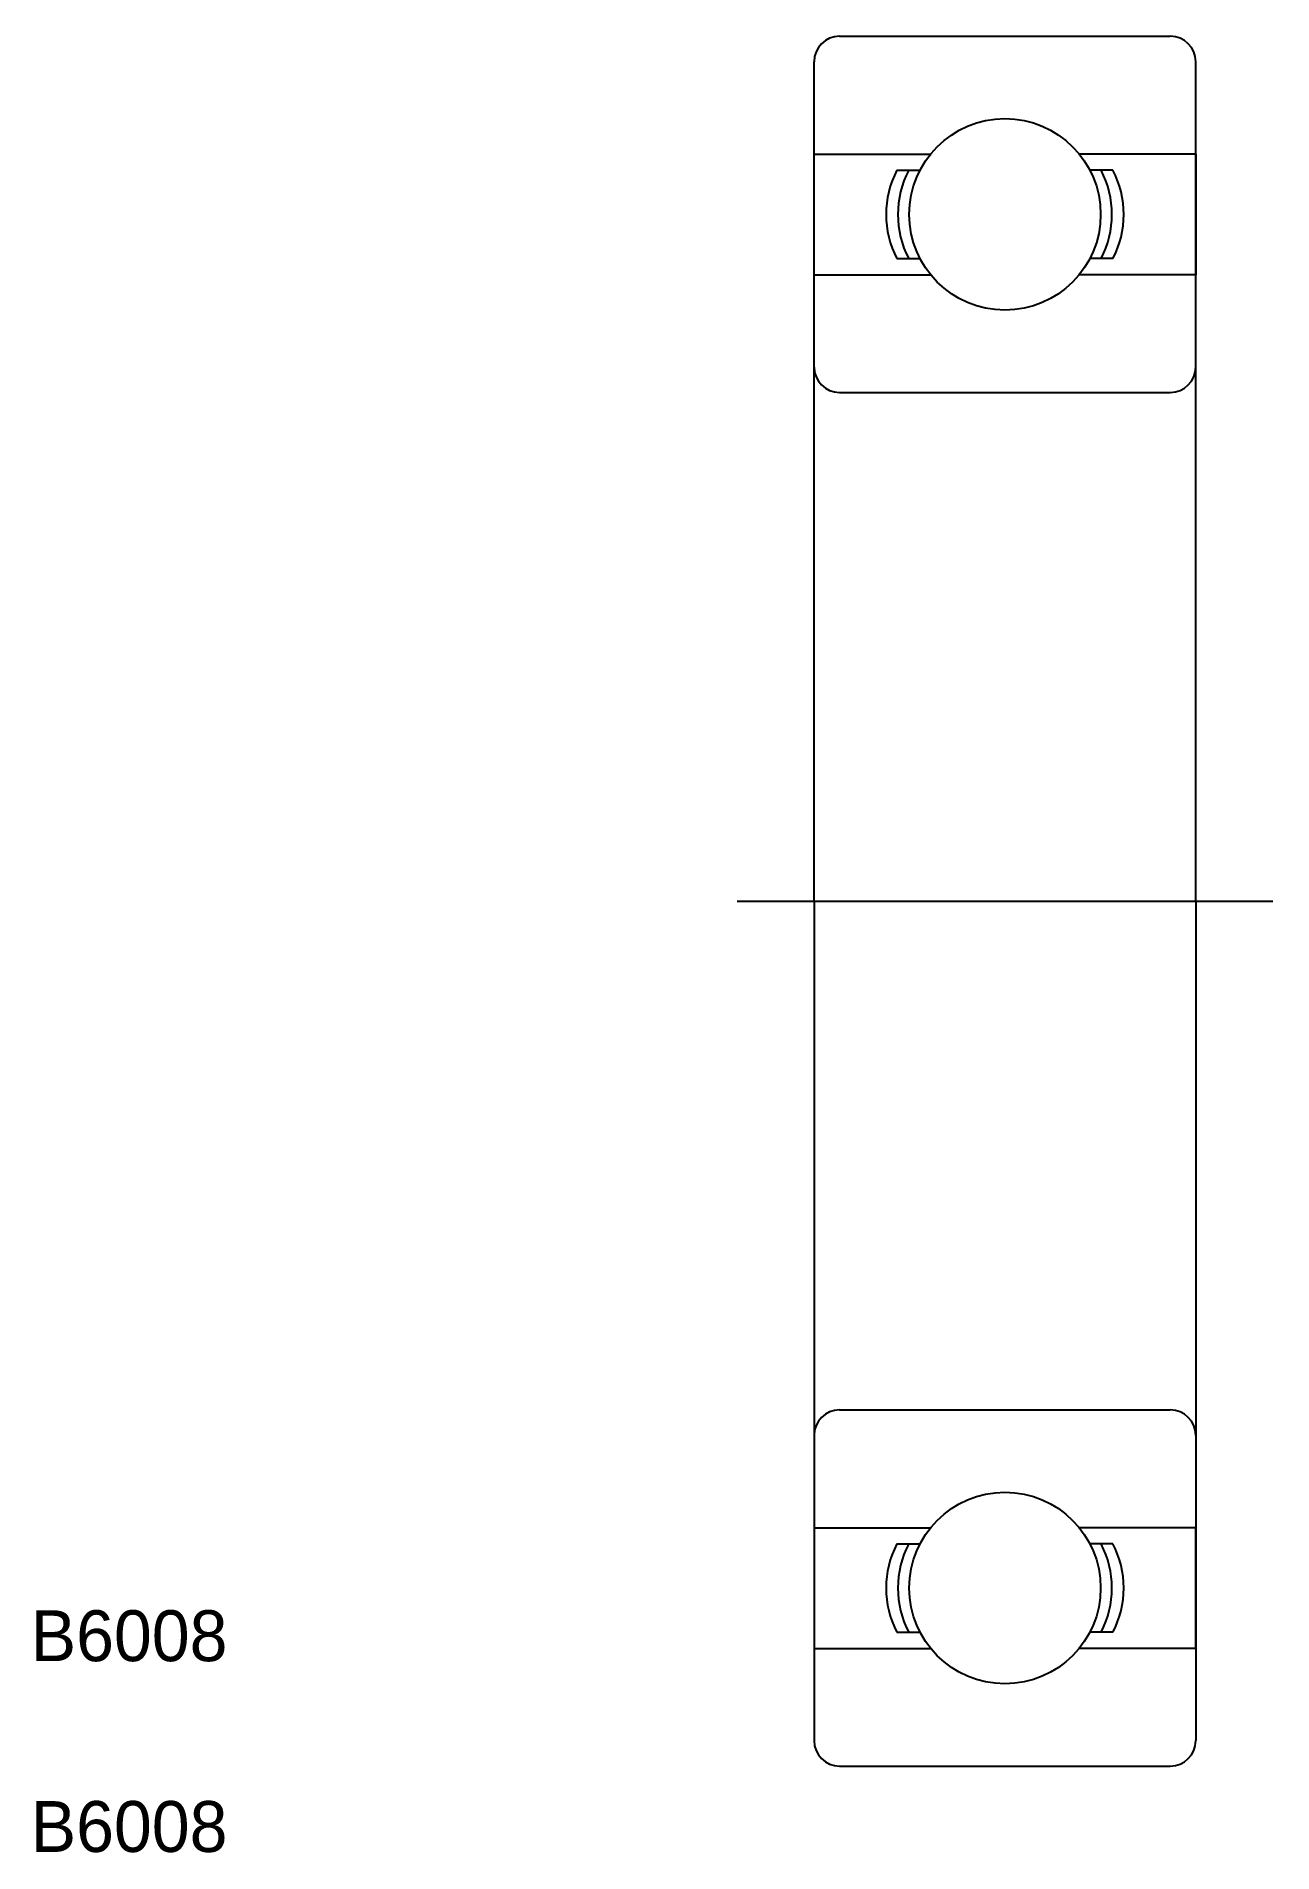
# Model space of a CAD drawing. Extents: x 26.3 to 74.9, y 15 to 86.4.
import ezdxf

# ---------------------------------------------------------------- set-up
doc = ezdxf.new("R2010")
doc.units = 0
doc.linetypes.add('CENTER', pattern=[50.8, 31.75, -6.35, 6.35, -6.35])
doc.layers.get('0').update_dxf_attribs({"linetype": 'CONTINUOUS'})
doc.layers.add('CENTER', color=1, linetype='CENTER')

msp = doc.modelspace()

# ---------------------------------------------------------------- linework, layer by layer
at = {"color": 7, "linetype": 'CONTINUOUS'}
for p, q in [((57.871, 86.423), (70.871, 86.423)), ((56.871, 52.423), (56.871, 85.423)), ((71.871, 52.423), (71.871, 85.423)), ((56.871, 81.793), (61.448, 81.793)), ((71.871, 81.793), (67.294, 81.793)), ((71.871, 81.793), (71.871, 77.052)), ((60.126, 81.162), (61.034, 81.162)), ((68.616, 81.162), (67.708, 81.162)), ((60.126, 77.683), (61.034, 77.683)), ((68.616, 77.683), (67.708, 77.683)), ((56.871, 77.052), (61.448, 77.052)), ((71.871, 77.052), (67.294, 77.052)), ((57.871, 72.423), (70.871, 72.423)), ((56.871, 52.423), (56.871, 19.423)), ((71.871, 52.423), (71.871, 19.423)), ((57.871, 32.423), (70.871, 32.423)), ((56.871, 27.793), (61.448, 27.793)), ((60.126, 27.162), (61.034, 27.162)), ((71.871, 27.793), (67.294, 27.793)), ((68.616, 27.162), (67.708, 27.162)), ((71.871, 23.052), (71.871, 27.793)), ((60.126, 23.683), (61.034, 23.683)), ((68.616, 23.683), (67.708, 23.683)), ((56.871, 23.052), (61.448, 23.052)), ((71.871, 23.052), (67.294, 23.052)), ((57.871, 18.423), (70.871, 18.423))]:
    msp.add_line(p, q, dxfattribs=at)
for centre in [(64.371, 79.423), (64.371, 25.423)]:
    msp.add_circle(centre, 3.763, dxfattribs=at)
for centre, radius, start, end in [((57.871, 85.423), 1, 90, 180), ((70.871, 85.423), 1, 0, 90), ((63.463, 79.423), 3.763, 152.46886, 207.53066), ((63.926, 79.423), 3.763, 152.46902, 207.53051), ((64.816, 79.423), 3.763, 332.46949, 27.53098), ((65.279, 79.423), 3.763, 332.46934, 27.53114), ((57.871, 73.423), 1, 180, 270), ((70.871, 73.423), 1, 270, 0), ((57.871, 31.423), 1, 90, 180), ((70.871, 31.423), 1, 0, 90), ((63.463, 25.423), 3.763, 152.46934, 207.53114), ((63.926, 25.423), 3.763, 152.46949, 207.53098), ((64.816, 25.423), 3.763, 332.46902, 27.53051), ((65.279, 25.423), 3.763, 332.46886, 27.53066), ((57.871, 19.423), 1, 180, 270), ((70.871, 19.423), 1, 270, 0)]:
    msp.add_arc(centre, radius, start, end, dxfattribs=at)
at = {"layer": 'CENTER', "color": 1, "linetype": 'CENTER'}
msp.add_line((53.845, 52.423), (74.897, 52.423), dxfattribs=at)

# ---------------------------------------------------------------- texts
at = {"color": 7, "linetype": 'CONTINUOUS'}
for p in [(26.076, 22.548), (26.076, 15.048)]:
    msp.add_text('B6008', height=2, dxfattribs=at).set_placement(p)

doc.saveas('drawing.dxf')
